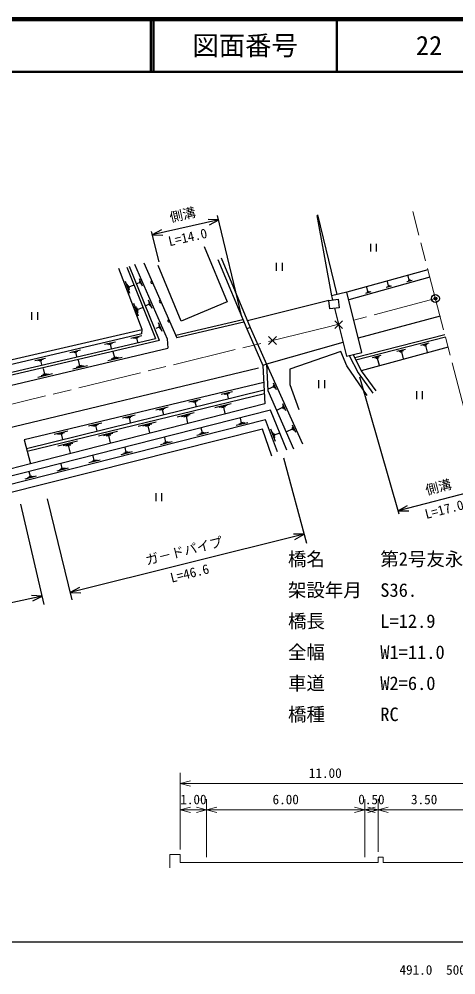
# Model space of a CAD drawing. Units: millimetres, scale not verified, with parts at other scales. Extents: x 40000 to 680000, y 20000 to 380000.
# Drawn here: x 483762 to 566580, y 198715 to 380000 of the extents above; entities that cross this region are included whole.
import ezdxf
from ezdxf.enums import TextEntityAlignment as Align

# ---------------------------------------------------------------- set-up
doc = ezdxf.new("R2010")
doc.units = ezdxf.units.MM
doc.header["$LTSCALE"] = 1000
doc.header["$PDMODE"] = 32
doc.header["$PDSIZE"] = 500
doc.linetypes.add('CHAIN', pattern=[18.5, 12, -1.5, 3.5, -1.5])
for name, color, linetype, lineweight in [('M-BGD', 7, 'Continuous', 25), ('M-BMK', 2, 'CHAIN', 13), ('M-BMK-SRVR', 3, 'Continuous', 25), ('M-STR-HTXT', 7, 'Continuous', 13), ('M-TTL', 2, 'Continuous', 140), ('M-TTL-BAND', 7, 'Continuous', 25), ('M-TTL-LINE', 7, 'Continuous', 50)]:
    doc.layers.add(name, color=color, linetype=linetype, lineweight=lineweight)
doc.layers.add('M-TTL-TXT', color=7, linetype='Continuous')
doc.styles.add('@ＭＳ ゴシック', font='')
doc.styles.add('ＭＳ ゴシック', font='')
doc.styles.get('@ＭＳ ゴシック').set_extended_font_data('@MS Gothic')
doc.styles.get('ＭＳ ゴシック').set_extended_font_data('MS Gothic')

msp = doc.modelspace()

# ---------------------------------------------------------------- linework, layer by layer
at = {"layer": 'M-BGD'}
for p, q in [((526016, 323522), (521402, 342755)), ((540183, 342725), (542989, 327501)), ((544050, 327762), (540404, 342875)), ((521603, 341915), (509009, 339085)), ((521603, 341915), (519605, 341997)), ((519832, 340987), (521603, 341915)), ((510290, 333938), (508855, 339703)), ((510780, 340013), (509009, 339085)), ((509009, 339085), (511007, 339003)), ((550427, 335904), (550427, 337404)), ((551552, 335904), (551552, 337404)), ((518824, 336880), (523206, 326355)), ((507391, 333804), (513690, 319559)), ((521424, 334422), (526935, 321242)), ((522096, 334703), (527602, 321533)), ((532586, 332265), (532586, 333765)), ((533711, 332265), (533711, 333765)), ((504215, 332955), (509645, 319398)), ((510357, 319021), (504691, 333071)), ((514493, 322727), (510111, 333252)), ((561272, 332471), (545919, 328223)), ((504777, 327987), (503914, 330242)), ((506666, 330061), (506110, 329820)), ((506503, 330817), (507106, 329426)), ((506584, 330439), (506886, 329744)), ((506590, 330235), (506741, 329887)), ((561641, 331062), (546274, 326778)), ((553819, 329415), (553589, 330241)), ((558304, 330443), (557279, 330157)), ((557734, 330505), (557505, 331325)), ((558019, 330474), (557506, 330331)), ((557862, 330541), (557606, 330469)), ((504674, 328594), (504243, 329721)), ((504679, 328919), (504463, 329482)), ((504571, 329201), (505473, 329546)), ((545919, 328223), (542989, 327501)), ((548738, 316775), (545919, 328223)), ((550474, 328260), (549435, 327971)), ((549896, 328323), (549665, 329155)), ((550185, 328292), (549666, 328147)), ((550026, 328360), (549767, 328287)), ((554393, 329353), (553360, 329065)), ((554106, 329384), (553590, 329240)), ((553948, 329451), (553690, 329379)), ((508253, 326786), (508952, 325177)), ((508348, 326349), (508697, 325544)), ((523206, 326355), (514493, 322727)), ((542505, 326656), (544278, 326852)), ((542681, 325067), (542505, 326656)), ((542989, 327501), (543179, 326730)), ((544278, 326852), (544453, 325262)), ((506430, 323668), (505517, 326054)), ((506321, 324310), (505865, 325503)), ((506326, 324654), (506098, 325250)), ((506212, 324952), (507167, 325318)), ((508442, 325911), (507798, 325632)), ((508355, 326113), (508529, 325710)), ((544453, 325262), (542681, 325067)), ((543564, 325164), (545809, 316053)), ((486155, 322934), (486155, 324434)), ((487280, 322934), (487280, 324434)), ((526206, 322986), (513498, 319993)), ((543611, 322801), (545111, 321301)), ((545111, 322801), (543611, 321301)), ((563577, 323670), (548077, 319460)), ((510325, 321577), (509681, 321297)), ((510136, 322451), (510835, 320842)), ((510230, 322014), (510580, 321209)), ((510237, 321778), (510412, 321376)), ((527602, 321533), (526935, 321242)), ((526935, 321242), (529981, 314270)), ((527602, 321533), (530648, 314561)), ((429976, 300840), (509645, 319398)), ((507054, 320302), (430394, 302301)), ((504930, 319495), (507006, 319983)), ((505473, 319513), (506511, 319757)), ((505757, 319471), (506276, 319592)), ((506017, 319532), (506212, 318701)), ((531071, 319772), (532571, 318272)), ((532571, 319772), (531071, 318272)), ((564500, 320146), (547398, 315749)), ((564617, 319691), (547619, 315321)), ((510357, 319021), (430112, 300170)), ((493366, 316780), (495401, 317258)), ((499952, 318326), (502010, 318810)), ((500491, 318344), (501520, 318586)), ((500772, 318302), (501287, 318423)), ((501029, 318362), (501223, 317539)), ((545164, 318671), (530648, 314561)), ((565118, 317789), (548652, 313316)), ((555377, 317006), (557011, 317426)), ((559947, 318181), (561519, 318585)), ((560381, 318125), (561167, 318327)), ((560618, 318018), (561011, 318119)), ((560814, 318069), (561138, 316811)), ((486772, 315232), (488783, 315704)), ((487298, 315249), (488304, 315485)), ((493898, 316798), (494916, 317037)), ((494177, 316756), (494685, 316875)), ((494431, 316815), (494622, 316001)), ((503311, 315825), (500583, 315180)), ((502596, 315800), (501233, 315478)), ((502223, 315856), (501541, 315695)), ((501882, 315775), (501624, 316867)), ((545809, 316053), (548738, 316775)), ((550744, 315815), (552440, 316251)), ((551212, 315754), (552060, 315972)), ((551467, 315639), (551891, 315748)), ((551679, 315694), (552028, 314337)), ((555828, 316948), (556645, 317158)), ((556074, 316837), (556482, 316942)), ((556278, 316889), (556614, 315582)), ((529165, 313788), (340565, 268633)), ((487573, 315208), (488076, 315326)), ((487825, 315267), (488014, 314462)), ((488621, 312643), (488359, 313750)), ((496701, 314262), (493953, 313612)), ((495981, 314237), (494607, 313912)), ((495605, 314293), (494918, 314130)), ((495262, 314212), (495002, 315311)), ((530648, 314561), (529981, 314270)), ((529981, 314270), (530359, 307025)), ((530648, 314561), (537484, 299463)), ((490070, 312694), (487302, 312039)), ((489346, 312668), (487962, 312341)), ((488967, 312725), (488275, 312561)), ((555805, 286125), (548384, 312083)), ((530146, 311103), (484711, 300225)), ((531966, 310273), (530990, 309831)), ((531897, 310426), (532035, 310121)), ((531934, 310993), (532486, 309774)), ((531950, 310633), (532226, 310023)), ((540582, 310015), (540582, 311515)), ((541707, 310015), (541707, 311515)), ((530222, 309646), (485157, 298492)), ((530260, 308931), (485291, 297971)), ((522083, 308864), (524200, 309371)), ((522638, 308885), (523696, 309139)), ((522928, 308843), (523457, 308969)), ((523192, 308906), (523395, 308060)), ((559157, 307902), (559157, 309402)), ((560282, 307902), (560282, 309402)), ((530359, 307025), (485892, 295629)), ((509695, 305898), (512000, 306450)), ((515937, 307393), (518147, 307922)), ((516516, 307415), (517621, 307679)), ((516819, 307370), (517371, 307502)), ((517095, 307436), (517306, 306552)), ((520904, 306342), (523950, 307084)), ((521703, 306375), (523225, 306746)), ((522120, 306316), (522882, 306501)), ((522501, 306409), (522798, 305190)), ((533658, 306477), (533809, 306143)), ((533698, 307098), (534302, 305764)), ((533715, 306704), (534017, 306037)), ((503357, 304381), (505757, 304955)), ((503985, 304404), (505186, 304692)), ((510299, 305921), (511451, 306197)), ((510615, 305875), (511191, 306013)), ((510903, 305944), (511123, 305022)), ((513721, 304591), (516934, 305374)), ((514563, 304626), (516170, 305018)), ((515004, 304563), (515807, 304759)), ((515406, 304661), (515719, 303376)), ((533733, 306310), (532666, 305827)), ((496919, 302839), (499418, 303438)), ((497574, 302864), (498823, 303163)), ((497916, 302814), (498541, 302963)), ((498228, 302889), (498468, 301889)), ((504314, 304356), (504914, 304500)), ((504614, 304428), (504844, 303468)), ((506363, 302798), (509748, 303623)), ((507251, 302835), (508943, 303248)), ((507715, 302769), (508561, 302975)), ((508138, 302872), (508468, 301518)), ((527134, 303456), (524897, 302889)), ((526546, 303426), (525428, 303143)), ((526238, 303467), (525679, 303326)), ((525959, 303396), (525732, 304292)), ((535530, 303051), (536153, 301677)), ((490382, 301274), (492980, 301896)), ((491063, 301300), (492361, 301611)), ((491418, 301248), (492068, 301403)), ((491743, 301325), (491992, 300286)), ((498828, 300961), (502389, 301829)), ((499761, 301000), (501542, 301434)), ((500250, 300931), (501140, 301148)), ((500695, 301039), (501042, 299615)), ((519684, 301569), (517461, 301006)), ((519100, 301539), (517989, 301258)), ((518794, 301580), (518239, 301439)), ((518516, 301510), (518291, 302399)), ((532351, 299875), (531471, 302227)), ((532248, 300507), (531809, 301683)), ((532256, 300845), (532036, 301433)), ((532146, 301139), (533087, 301491)), ((535567, 302240), (534468, 301742)), ((535489, 302411), (535644, 302068)), ((535549, 302645), (535860, 301958)), ((484711, 300225), (485892, 295629)), ((491110, 299080), (494851, 299992)), ((492091, 299121), (493961, 299577)), ((492604, 299048), (493539, 299276)), ((493072, 299162), (493436, 297666)), ((512769, 299817), (510561, 299258)), ((512189, 299788), (511085, 299508)), ((511885, 299828), (511333, 299688)), ((511609, 299758), (511385, 300642)), ((505217, 297904), (503024, 297348)), ((504641, 297875), (503544, 297597)), ((504339, 297915), (503791, 297776)), ((504065, 297845), (503843, 298723)), ((485892, 295629), (482007, 294609)), ((491936, 294770), (491717, 295638)), ((499140, 296364), (496959, 295812)), ((498567, 296335), (497477, 296059)), ((498267, 296375), (497722, 296237)), ((497994, 296306), (497773, 297179)), ((533897, 296814), (538240, 280616)), ((485891, 293237), (485672, 294100)), ((493076, 294828), (490907, 294279)), ((492506, 294799), (491422, 294524)), ((492207, 294839), (491665, 294702)), ((487023, 293295), (484867, 292749)), ((486457, 293266), (485379, 292993)), ((486160, 293306), (485621, 293169)), ((509726, 288579), (509726, 290079)), ((510851, 288579), (510851, 290079)), ((572136, 290993), (555632, 286727)), ((493808, 269827), (489152, 289038)), ((488487, 268966), (484104, 287981)), ((557373, 287712), (555632, 286727)), ((555632, 286727), (557632, 286709)), ((537791, 282292), (493471, 271217)), ((537791, 282292), (535791, 282325)), ((536042, 281321), (537791, 282292)), ((495220, 272187), (493471, 271217)), ((488117, 270569), (448825, 261906)), ((488117, 270569), (486119, 270659)), ((486342, 269648), (488117, 270569)), ((493471, 271217), (495471, 271183))]:
    msp.add_line(p, q, dxfattribs=at)
for points in [[(464598, 333541), (470062, 312603), (507071, 321154)], [(507054, 320302), (507071, 321154), (502659, 332681)], [(505648, 333536), (511817, 319334), (511948, 317560)], [(542505, 326656), (527092, 322765), (527087, 322764)], [(526387, 322552), (526350, 322541), (513690, 319559)], [(428852, 298253), (431825, 298609), (511948, 317560)], [(549787, 308596), (545892, 314230), (544744, 316943), (535076, 313587), (535076, 310718), (536780, 305953)], [(546350, 316187), (548025, 312934), (550804, 309042)], [(547080, 316367), (548652, 313316), (551399, 309467)], [(530648, 314561), (530911, 309558), (535789, 298498)], [(534507, 298220), (531446, 305849), (447591, 284515)], [(532770, 297896), (530490, 303997), (447968, 283092)], [(531703, 297076), (529929, 302241), (448316, 281696)]]:
    msp.add_lwpolyline(points, dxfattribs=at)
for centre in [(508967, 330127), (510585, 326469), (512202, 322811)]:
    msp.add_arc(centre, 254, 103.46394, 304.24166, dxfattribs=at)
msp.add_point((562704, 327003), dxfattribs=at)
msp.add_point((562704, 327003), dxfattribs=at)
at = {"layer": 'M-BMK'}
for p, q in [((573626, 285303), (558389, 343479)), ((562704, 327003), (547229, 322904))]:
    msp.add_line(p, q, dxfattribs=at)
msp.add_lwpolyline([(544312, 322132), (542691, 321702), (466443, 303051), (368348, 279305), (279813, 258168), (270873, 256311)], dxfattribs=at)
at = {"layer": 'M-BMK-SRVR'}
msp.add_circle((562704, 327003), 750, dxfattribs=at)
at = {"layer": 'M-STR-HTXT'}
for p, q in [((514315, 222528), (514315, 237028)), ((514315, 235028), (516247, 235546)), ((569315, 235028), (514315, 235028)), ((516247, 234511), (514315, 235028)), ((514315, 230028), (516247, 230546)), ((517384, 230546), (519315, 230028)), ((519315, 221028), (519315, 232028)), ((519315, 230028), (521247, 230546)), ((547384, 230546), (549315, 230028)), ((549315, 221028), (549315, 232028)), ((549315, 230028), (551247, 230546)), ((549884, 230546), (551815, 230028)), ((551815, 222028), (551815, 232028)), ((551815, 230028), (553747, 230546)), ((519315, 230028), (514315, 230028)), ((516247, 229511), (514315, 230028)), ((519315, 230028), (517384, 229511)), ((549315, 230028), (519315, 230028)), ((521247, 229511), (519315, 230028)), ((549315, 230028), (547384, 229511)), ((551815, 230028), (549315, 230028)), ((551247, 229511), (549315, 230028)), ((551815, 230028), (549884, 229511)), ((569315, 230028), (551815, 230028)), ((553747, 229511), (551815, 230028)), ((514315, 221528), (512315, 221528)), ((512315, 221528), (512315, 219028)), ((514315, 220028), (514315, 221528)), ((519315, 220028), (514315, 220028)), ((549315, 220028), (519315, 220028)), ((551815, 220028), (549315, 220028)), ((551815, 220028), (551815, 221028)), ((551815, 221028), (552815, 221028)), ((552815, 221028), (552815, 220028)), ((569315, 220028), (552815, 220028))]:
    msp.add_line(p, q, dxfattribs=at)
at = {"layer": 'M-TTL'}
msp.add_line((680000, 380000), (40000, 380000), dxfattribs=at)
at = {"layer": 'M-TTL-BAND'}
msp.add_line((40000, 205000), (579000, 205000), dxfattribs=at)
at = {"layer": 'M-TTL-LINE'}
for p, q in [((508747, 380000), (508747, 370000)), ((509247, 380000), (509247, 370000)), ((543997, 380000), (543997, 370000)), ((40000, 370000), (680000, 370000))]:
    msp.add_line(p, q, dxfattribs=at)

# ---------------------------------------------------------------- texts
at = {"layer": 'M-BGD', "style": 'ＭＳ ゴシック'}
for s, rotation, p in [('側溝', 12.666, (515087, 341476)), ('側溝', 14.493, (563634, 289828)), ('ガ－ドパイプ', 14.03, (515388, 277724))]:
    msp.add_text(s, height=1833, rotation=rotation, dxfattribs=at).set_placement(p, align=Align.BOTTOM_CENTER)
at = {"layer": 'M-BGD', "style": '@ＭＳ ゴシック'}
for s, rotation, p in [('L=14.0', 12.666, (515525, 339524)), ('L=17.0', 14.493, (564134, 287892)), ('L=46.6', 14.03, (515873, 275784))]:
    msp.add_text(s, height=1833, rotation=rotation, dxfattribs=at).set_placement(p, align=Align.TOP_CENTER)
at = {"layer": 'M-STR-HTXT', "style": 'ＭＳ ゴシック'}
for s, p in [('橋名\u3000\u3000\u3000第2号友永橋', (534742, 275544)), ('架設年月\u3000S36.', (534742, 269653)), ('橋長\u3000\u3000\u3000L=12.9', (534742, 263762)), ('全幅\u3000\u3000\u3000W1=11.0', (534742, 257871)), ('車道\u3000\u3000\u3000W2=6.0', (534742, 251980)), ('橋種\u3000\u3000\u3000RC', (534742, 246089))]:
    msp.add_text(s, height=2566, dxfattribs=at).set_placement(p, align=Align.BOTTOM_LEFT)
for s, p in [('11.00', (541815, 235528)), ('1.00', (516815, 230528)), ('6.00', (534315, 230528)), ('0.50', (550565, 230528)), ('3.50', (560565, 230528))]:
    msp.add_text(s, height=1833, dxfattribs=at).set_placement(p, align=Align.BOTTOM_CENTER)
at = {"layer": 'M-TTL-BAND', "style": 'ＭＳ ゴシック'}
for s, p in [('491.0', (559000, 198195)), ('500.0', (567844, 198195))]:
    msp.add_text(s, height=1833, dxfattribs=at).set_placement(p, align=Align.BOTTOM_CENTER)
at = {"layer": 'M-TTL-TXT', "style": 'ＭＳ ゴシック'}
for s, p in [('図面番号', (526622, 375000)), ('22', (561497, 375000))]:
    msp.add_text(s, height=3666, dxfattribs=at).set_placement(p, align=Align.MIDDLE_CENTER)

doc.saveas('drawing.dxf')
